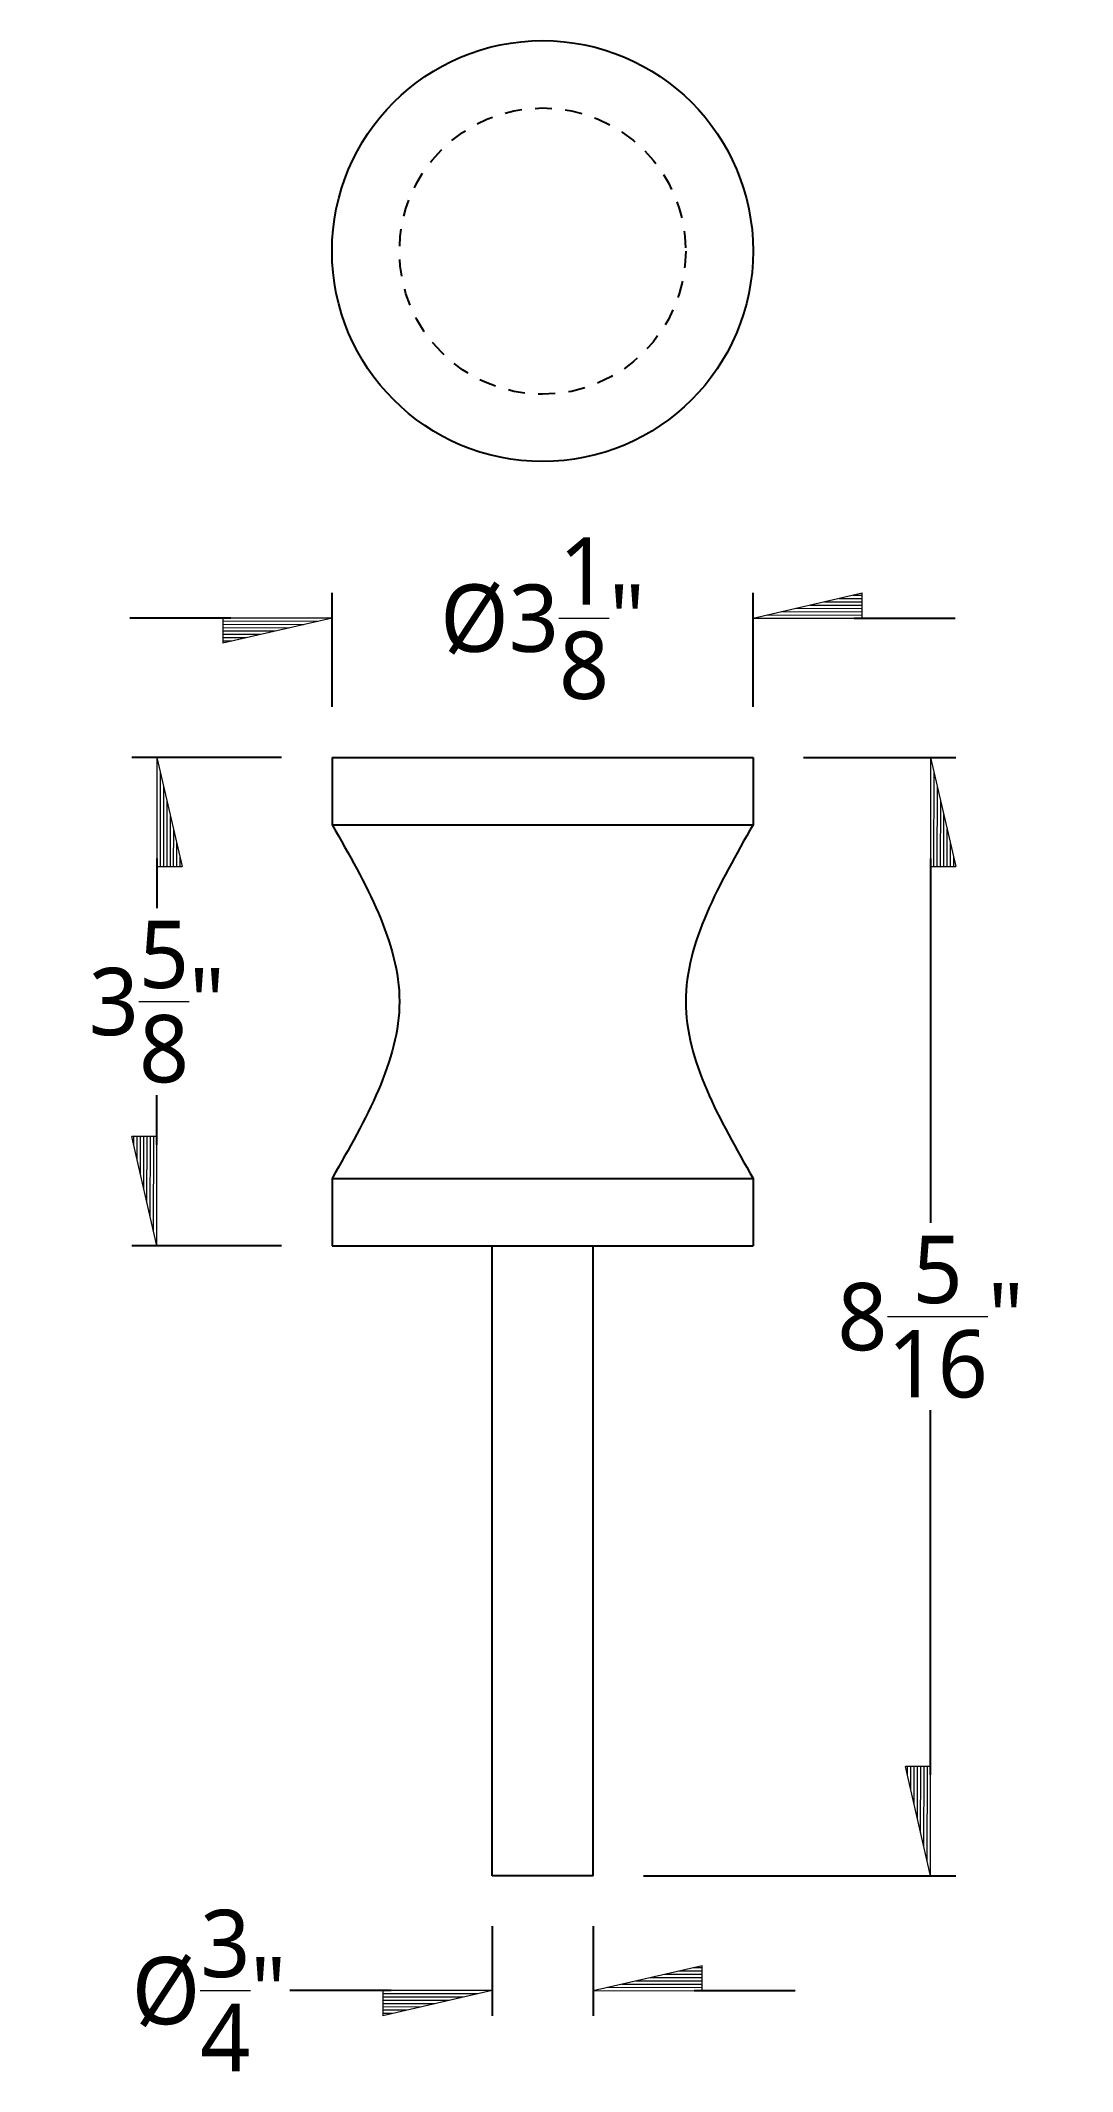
# Model space of a CAD drawing. Extents: x 95.9 to 193.1, y 93 to 108.7.
# Drawn here: x 185.43 to 193.09, y 93.63 to 108.7 of the extents above; entities outside this region: 1.
import ezdxf

# ---------------------------------------------------------------- set-up
doc = ezdxf.new("R2010")
doc.units = 0
doc.header["$LTSCALE"] = 0.5
doc.header["$MEASUREMENT"] = 0
doc.linetypes.add('HIDDEN', pattern=[0.375, 0.25, -0.125])
doc.layers.get('0').update_dxf_attribs({"linetype": 'CONTINUOUS'})
doc.layers.get('DEFPOINTS').update_dxf_attribs({"linetype": 'CONTINUOUS'})
doc.layers.add('AM_5', color=3, linetype='CONTINUOUS', lineweight=15)
doc.styles.add('pamphlet', font='segoeui.ttf', dxfattribs={"height": 0.5})
doc.dimstyles.new('PAMPHLET$0', dxfattribs={"dimtxt": 0.5, "dimasz": 1.5, "dimexe": 0.1875, "dimexo": 0.375, "dimgap": 0.09375, "dimtad": 0, "dimtih": 1, "dimtoh": 1, "dimdec": 4, "dimzin": 0, "dimdsep": 46, "dimlunit": 4, "dimtxsty": 'pamphlet', "dimblk1": 'BFL', "dimblk2": 'BFL', "dimsah": 1, "dimcen": -0.09375, "dimadec": 0, "dimazin": 0, "dimtfac": 1, "dimtdec": 4, "dimtofl": 0, "dimtmove": 0, "dimatfit": 1, "dimldrblk": 'BFL', "dimfxl": 0, "dimtolj": 1, "dimtzin": 0, "dimarcsym": 0})

# ---------------------------------------------------------------- blocks, each defined once
blk = doc.blocks.new('BFL')
for p, q in [((0, 0), (-1.08, 0.001)), ((-1.08, 0.001), (-1.08, -0.249)), ((0, 0), (-1.08, -0.249)), ((-0.141, -0.033), (-1.08, -0.031)), ((-0.283, -0.065), (-1.08, -0.064)), ((-0.424, -0.098), (-1.08, -0.097)), ((-0.565, -0.13), (-1.08, -0.13)), ((-0.707, -0.163), (-1.08, -0.162)), ((-0.848, -0.195), (-1.08, -0.195)), ((-0.99, -0.228), (-1.08, -0.228))]:
    blk.add_line(p, q)
blk = doc.blocks.new('*D8')
at = {"layer": 'AM_5', "color": 0, "lineweight": -2, "ltscale": 0.75, "transparency": 16777216}
for p, q in [((187.22, 103.381), (186.108, 103.381)), ((186.295, 102.631), (186.295, 102.263)), ((186.295, 100.506), (186.295, 100.875)), ((187.22, 99.756), (186.108, 99.756))]:
    blk.add_line(p, q, dxfattribs=at)
at = {"layer": 'DEFPOINTS', "color": 0, "ltscale": 0.75, "transparency": 16777216}
for p in [(187.595, 103.381), (186.295, 99.756), (187.595, 99.756)]:
    blk.add_point(p, dxfattribs=at)
at = {"layer": 'AM_5', "color": 0, "lineweight": -2, "ltscale": 0.75, "transparency": 16777216, "xscale": 0.75, "yscale": 0.75, "zscale": 0.75}
for p, rotation in [((186.295, 103.381), 90), ((186.295, 99.756), 270)]:
    blk.add_blockref('BFL', p, dxfattribs=dict(at, rotation=rotation))
at = {"layer": 'AM_5', "color": 0, "ltscale": 0.75, "transparency": 16777216, "insert": (186.295, 101.569), "char_height": 0.5, "attachment_point": 5, "style": 'pamphlet'}
blk.add_mtext('\\A1;3{\\H1.000000x;\\S5/8;}"', dxfattribs=at)
blk = doc.blocks.new('*D9')
at = {"layer": 'AM_5', "color": 0, "lineweight": -2, "ltscale": 0.75, "transparency": 16777216}
for p, q in [((191.095, 103.381), (192.225, 103.381)), ((192.037, 102.631), (192.037, 99.926)), ((192.037, 95.83), (192.037, 98.535)), ((189.908, 95.08), (192.225, 95.08))]:
    blk.add_line(p, q, dxfattribs=at)
at = {"layer": 'DEFPOINTS', "color": 0, "ltscale": 0.75, "transparency": 16777216}
for p in [(190.72, 103.381), (192.037, 103.381), (189.533, 95.08)]:
    blk.add_point(p, dxfattribs=at)
at = {"layer": 'AM_5', "color": 0, "lineweight": -2, "ltscale": 0.75, "transparency": 16777216, "xscale": 0.75, "yscale": 0.75, "zscale": 0.75}
for p, rotation in [((192.037, 103.381), 90), ((192.037, 95.08), 270)]:
    blk.add_blockref('BFL', p, dxfattribs=dict(at, rotation=rotation))
at = {"layer": 'AM_5', "color": 0, "ltscale": 0.75, "transparency": 16777216, "insert": (192.037, 99.23), "char_height": 0.5, "attachment_point": 5, "style": 'pamphlet'}
blk.add_mtext('\\A1;8{\\H1.000000x;\\S5/16;}"', dxfattribs=at)
blk = doc.blocks.new('*D10')
at = {"layer": 'AM_5', "color": 0, "lineweight": -2, "ltscale": 0.75, "transparency": 16777216}
for p, q in [((187.595, 103.756), (187.595, 104.603)), ((190.72, 103.756), (190.72, 104.603)), ((186.845, 104.415), (186.095, 104.415)), ((191.47, 104.415), (192.22, 104.415))]:
    blk.add_line(p, q, dxfattribs=at)
at = {"layer": 'DEFPOINTS', "color": 0, "ltscale": 0.75, "transparency": 16777216}
for p in [(190.72, 104.415), (187.595, 103.381), (190.72, 103.381)]:
    blk.add_point(p, dxfattribs=at)
at = {"layer": 'AM_5', "color": 0, "lineweight": -2, "ltscale": 0.75, "transparency": 16777216, "xscale": 0.75, "yscale": 0.75, "zscale": 0.75, "rotation": 180}
blk.add_blockref('BFL', (190.72, 104.415), dxfattribs=at)
at = {"layer": 'AM_5', "color": 0, "lineweight": -2, "ltscale": 0.75, "transparency": 16777216, "xscale": 0.75, "yscale": 0.75, "zscale": 0.75}
blk.add_blockref('BFL', (187.595, 104.415), dxfattribs=at)
at = {"layer": 'AM_5', "color": 0, "ltscale": 0.75, "transparency": 16777216, "insert": (189.158, 104.415), "char_height": 0.5, "attachment_point": 5, "style": 'pamphlet'}
blk.add_mtext('\\A1;%%C3{\\H1.000000x;\\S1/8;}"', dxfattribs=at)
blk = doc.blocks.new('*D11')
at = {"layer": 'AM_5', "color": 0, "lineweight": -2, "ltscale": 0.75, "transparency": 16777216}
for p, q in [((188.783, 94.705), (188.783, 94.04)), ((189.533, 94.705), (189.533, 94.04)), ((188.033, 94.227), (187.283, 94.227)), ((190.283, 94.227), (191.033, 94.227))]:
    blk.add_line(p, q, dxfattribs=at)
at = {"layer": 'DEFPOINTS', "color": 0, "ltscale": 0.75, "transparency": 16777216}
for p in [(188.783, 95.08), (189.533, 95.08), (188.783, 94.227)]:
    blk.add_point(p, dxfattribs=at)
at = {"layer": 'AM_5', "color": 0, "lineweight": -2, "ltscale": 0.75, "transparency": 16777216, "xscale": 0.75, "yscale": 0.75, "zscale": 0.75, "rotation": 180}
blk.add_blockref('BFL', (189.533, 94.227), dxfattribs=at)
at = {"layer": 'AM_5', "color": 0, "lineweight": -2, "ltscale": 0.75, "transparency": 16777216, "xscale": 0.75, "yscale": 0.75, "zscale": 0.75}
blk.add_blockref('BFL', (188.783, 94.227), dxfattribs=at)
at = {"layer": 'AM_5', "color": 0, "ltscale": 0.75, "transparency": 16777216, "insert": (186.682, 94.227), "char_height": 0.5, "attachment_point": 5, "style": 'pamphlet'}
blk.add_mtext('\\A1;%%C{\\H1.000000x;\\S3/4;}"', dxfattribs=at)
blk = doc.blocks.new('*D18')
at = {"layer": 'AM_5', "color": 0, "lineweight": -2, "transparency": 16777216}
for p, q in [((95.913, 93.694), (95.913, 94.749)), ((134.913, 93.694), (134.913, 94.749)), ((97.413, 94.562), (113.031, 94.562)), ((133.413, 94.562), (117.795, 94.562))]:
    blk.add_line(p, q, dxfattribs=at)
at = {"layer": 'DEFPOINTS', "color": 0, "transparency": 16777216}
for p in [(134.913, 94.562), (95.913, 93.319, 0), (134.913, 93.319, 0)]:
    blk.add_point(p, dxfattribs=at)
at = {"layer": 'AM_5', "color": 0, "lineweight": -2, "transparency": 16777216, "xscale": 1.5, "yscale": 1.5, "zscale": 1.5, "rotation": 180}
blk.add_blockref('BFL', (95.913, 94.562), dxfattribs=at)
at = {"layer": 'AM_5', "color": 0, "lineweight": -2, "transparency": 16777216, "xscale": 1.5, "yscale": 1.5, "zscale": 1.5}
blk.add_blockref('BFL', (134.913, 94.562), dxfattribs=at)
at = {"layer": 'AM_5', "color": 0, "transparency": 16777216, "insert": (115.413, 94.562), "char_height": 0.5, "attachment_point": 5, "style": 'pamphlet'}
blk.add_mtext('\\A1;Belt width + 9"', dxfattribs=at)

msp = doc.modelspace()

# ---------------------------------------------------------------- linework, layer by layer
for p, q in [((187.59516, 103.38144), (187.59516, 102.88144)), ((187.59516, 103.38144), (190.72016, 103.38144)), ((190.72016, 103.38144), (190.72016, 102.88144)), ((187.59516, 102.88144), (190.72016, 102.88144)), ((187.59516, 100.25644), (190.72016, 100.25644)), ((187.59516, 100.25644), (187.59516, 99.75644)), ((190.72016, 100.25644), (190.72016, 99.75644)), ((187.59516, 99.75644), (190.72016, 99.75644)), ((188.78266, 95.07956), (188.78266, 99.75644)), ((189.53266, 95.07956), (189.53266, 99.75644)), ((189.53266, 95.07956), (188.78266, 95.07956))]:
    msp.add_line(p, q)
msp.add_circle((189.15766, 107.1395), 1.5625)
at = {"linetype": 'HIDDEN'}
msp.add_circle((189.15766, 107.1395), 1.0625, dxfattribs=at)
for points in [[(187.59516, 102.88144), (188.09516, 101.56894), (187.59516, 100.25644)], [(190.72016, 102.88144), (190.22016, 101.56894), (190.72016, 100.25644)]]:
    msp.add_spline(points, degree=3)

# ---------------------------------------------------------------- dimensions: what is measured, and where the dimension line sits
at = {"layer": 'AM_5', "color": 0, "ltscale": 0.75}
dim = msp.add_linear_dim(base=(190.72016, 104.41547), p1=(187.59516, 103.38144), p2=(190.72016, 103.38144), text='%%C<>', dimstyle='PAMPHLET$0', override={"dimasz": 0.75}, dxfattribs=at)
dim.commit()
dim.dimension.update_dxf_attribs({"geometry": '*D10', "text_midpoint": (189.15766, 104.41547)})
for base, p1, p2, picture, middle in [((186.29544, 99.75644), (187.59516, 103.38144), (187.59516, 99.75644), '*D8', (186.29544, 101.56894)), ((192.03743, 103.38144), (189.53266, 95.07956), (190.72016, 103.38144), '*D9', (192.03743, 99.2305))]:
    dim = msp.add_linear_dim(base=base, p1=p1, p2=p2, angle=90, dimstyle='PAMPHLET$0', override={"dimasz": 0.75}, dxfattribs=at)
    dim.commit()
    dim.dimension.update_dxf_attribs({"geometry": picture, "text_midpoint": middle})
at = {"layer": 'AM_5', "color": 0}
dim = msp.add_linear_dim(base=(134.9128, 94.5619, -2.20459), p1=(95.9128, 93.31911, -2.20459), p2=(134.9128, 93.31911, -2.20459), text='Belt width + 9"', dimstyle='PAMPHLET$0', dxfattribs=at)
dim.commit()
dim.dimension.update_dxf_attribs({"geometry": '*D18', "text_midpoint": (115.4128, 94.5619, -2.20459), "dimtype": 160})
at = {"layer": 'AM_5', "color": 0, "ltscale": 0.75}
dim = msp.add_linear_dim(base=(188.78266, 94.22749), p1=(189.53266, 95.07956), p2=(188.78266, 95.07956), angle=0, text='%%C<>', dimstyle='PAMPHLET$0', override={"dimasz": 0.75}, dxfattribs=at)
dim.commit()
dim.dimension.update_dxf_attribs({"geometry": '*D11', "text_midpoint": (186.68225, 94.22749)})

doc.saveas('drawing.dxf')
